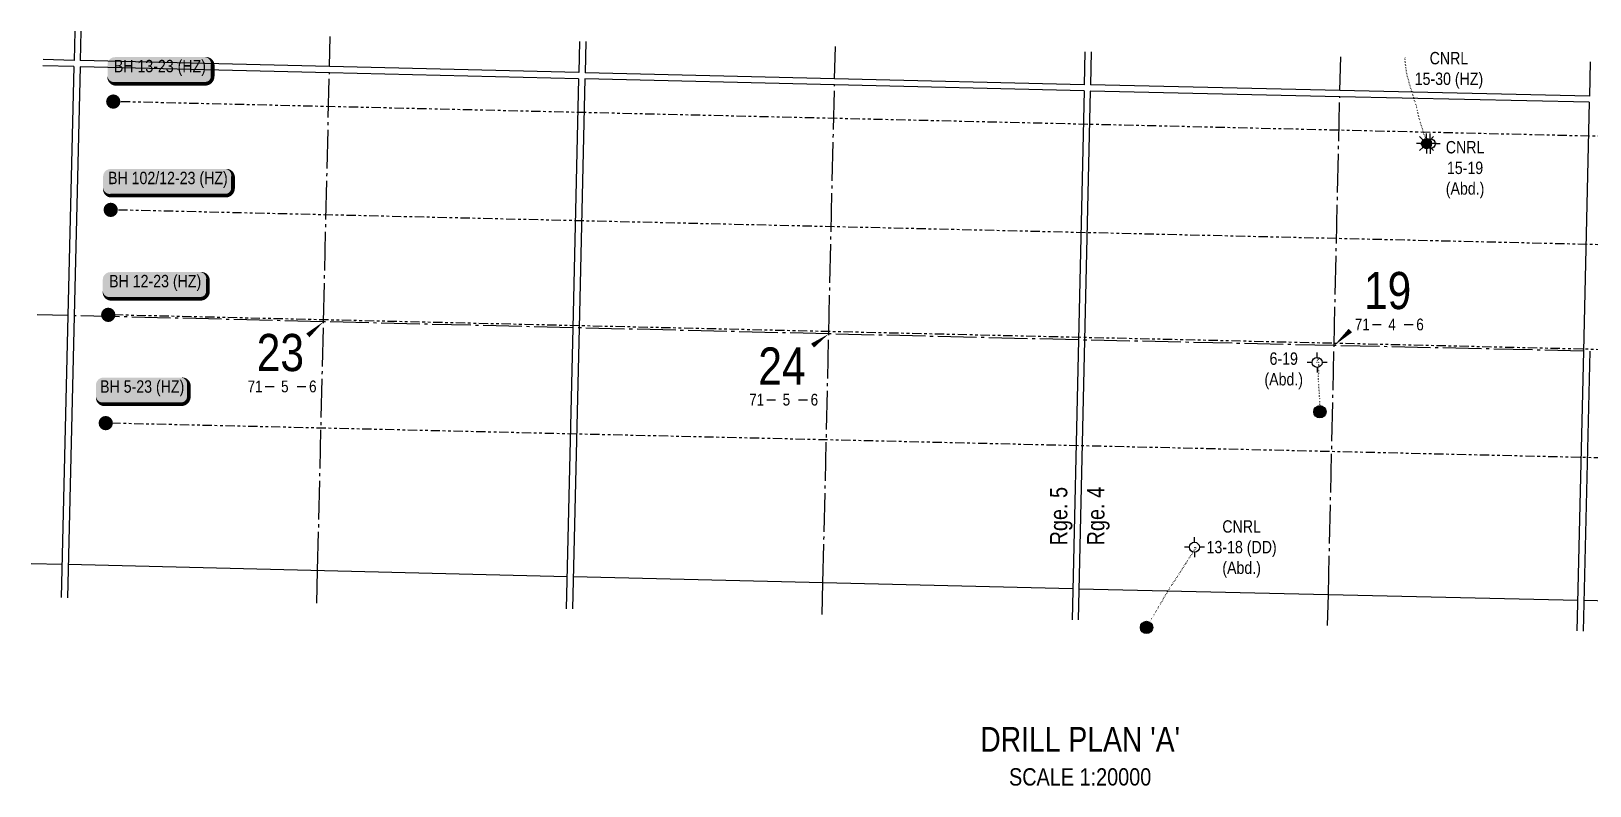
# Model space of a CAD drawing. Extents: x 391969 to 411203, y 6106388 to 6118279.
# Drawn here: x 391969 to 397008, y 6108099 to 6110536 of the extents above; entities that cross this region are included whole.
import ezdxf
from ezdxf.enums import TextEntityAlignment as Align

# ---------------------------------------------------------------- set-up
doc = ezdxf.new("R2010")
doc.units = 0
doc.header["$LTSCALE"] = 5
for name, pattern in [('foc-DOT', [1, 0.2, -0.8]), ('foc-DRILLPATH', [14.75, 6, -1.75, 1.75, -1.75, 1.75, -1.75]), ('foc-QUARTERLINE', [33, 25, -3, 2, -3])]:
    doc.linetypes.add(name, pattern=pattern)
for name, color, linetype in [('10', 1, 'Continuous'), ('9', 3, 'Continuous'), ('AS-DRILL', 8, 'foc-DOT'), ('AS-DRILL-T', 8, 'Continuous'), ('C-WS-S', 8, 'Continuous'), ('CG-NOTES', 7, 'Continuous'), ('D-TXT', 6, 'Continuous'), ('DETAIL-T', 7, 'Continuous'), ('F-WS-S', 8, 'Continuous'), ('L-MON', 1, 'Continuous'), ('L-SEC', 7, 'Continuous'), ('L-SECLBL', 7, 'Continuous'), ('L-SECQ', 8, 'foc-QUARTERLINE'), ('P-PDRILLPATH', 12, 'foc-DRILLPATH'), ('S-3', 3, 'Continuous'), ('S-4', 4, 'Continuous'), ('S-40', 40, 'Continuous')]:
    doc.layers.add(name, color=color, linetype=linetype)
doc.styles.add('80', font='ARIALN.TTF', dxfattribs={"height": 10})
doc.styles.add('80CG', font='ARIALN.TTF', dxfattribs={"height": 10})
doc.styles.add('80L', font='ARIALN.TTF', dxfattribs={"height": 10})
doc.styles.add('SIMPLEX', font='ARIALN.TTF')

# ---------------------------------------------------------------- blocks, each defined once
blk = doc.blocks.new('L-SECLBL')
at = {"layer": '9', "color": 7}
for p, q in [((-5.1, -27.8), (-12.3, -27.8)), ((20.7, -27.8), (13.5, -27.8))]:
    blk.add_line(p, q, dxfattribs=at)
at = {"layer": '10', "color": 2, "style": 'SIMPLEX'}
blk.add_attdef('SEC', text='', height=30, dxfattribs=at).set_placement((0, 0), align=Align.MIDDLE)
at = {"layer": '10', "color": 5, "style": '80L'}
blk.add_attdef('TWP', text='', height=9.5, dxfattribs=at).set_placement((-14.4, -27.4), align=Align.MIDDLE_RIGHT)
blk.add_attdef('RGE', text='', height=9.5, dxfattribs=at).set_placement((3.6, -27.4), align=Align.MIDDLE_CENTER)
blk.add_attdef('MER', text='', height=9.5, dxfattribs=at).set_placement((23.2, -27.4), align=Align.MIDDLE_LEFT)
blk = doc.blocks.new('BH-Existing')
at = {"layer": 'AS-DRILL-T'}
h = blk.add_hatch(color=256, dxfattribs=at)
h.dxf.hatch_style = 1
edge = h.paths.add_edge_path()
edge.add_arc((0, 0), 0.5, 0, 360)
blk.add_circle((0, 0), 0.5, dxfattribs=at)
blk = doc.blocks.new('*U503')
h = blk.add_hatch(color=255)
edge = h.paths.add_edge_path()
edge.add_line((-31.5, -11.5), (31.5, -11.5))
edge.add_arc((31.5, -5.5), 6, 270, 360)
edge.add_line((37.5, -5.5), (37.5, 4))
edge.add_arc((31.5, 4), 6, 0, 90)
edge.add_line((31.5, 10), (-31.5, 10))
edge.add_arc((-31.5, 4), 6, 90, 180)
edge.add_line((-37.5, 4), (-37.5, -5.5))
edge.add_arc((-31.5, -5.5), 6, 180, 270)
at = {"color": 14, "flags": 128}
blk.add_lwpolyline([(-31.5, -11.5, 3, 3, 0), (31.5, -11.5, 3, 3, 0.414214), (37.5, -5.5, 3, 3, 0), (37.5, 4, 3, 0, 0.414214), (31.5, 10, 0, 0, 0), (-31.5, 10, 0, 0, 0.414214), (-37.5, 4, 0, 0, 0), (-37.5, -5.5, 0, 3, 0.414214)], format="xyseb", close=True, dxfattribs=at)
blk.add_lwpolyline([(-34.3, -0.1, 0, 7.5, 0), (0, 0, 0, 0, 0)], format="xyseb", dxfattribs=at)
at = {"color": 14, "style": '80'}
blk.add_attdef('ENTER_TEXT_001', (-26.8, -4.9), '', height=10, dxfattribs=at)
blk = doc.blocks.new('*U504')
h = blk.add_hatch(color=255)
edge = h.paths.add_edge_path()
edge.add_line((-36.5, -11.5), (36.5, -11.5))
edge.add_arc((36.5, -5.5), 6, 270, 360)
edge.add_line((42.5, -5.5), (42.5, 4))
edge.add_arc((36.5, 4), 6, 0, 90)
edge.add_line((36.5, 10), (-36.5, 10))
edge.add_arc((-36.5, 4), 6, 90, 180)
edge.add_line((-42.5, 4), (-42.5, -5.5))
edge.add_arc((-36.5, -5.5), 6, 180, 270)
at = {"color": 14, "flags": 128}
blk.add_lwpolyline([(-36.5, -11.5, 3, 3, 0), (36.5, -11.5, 3, 3, 0.414214), (42.5, -5.5, 3, 3, 0), (42.5, 4, 3, 0, 0.414214), (36.5, 10, 0, 0, 0), (-36.5, 10, 0, 0, 0.414214), (-42.5, 4, 0, 0, 0), (-42.5, -5.5, 0, 3, 0.414214)], format="xyseb", close=True, dxfattribs=at)
blk.add_lwpolyline([(-34.3, -0.1, 0, 7.5, 0), (0, 0, 0, 0, 0)], format="xyseb", dxfattribs=at)
at = {"color": 14, "style": '80'}
blk.add_attdef('ENTER_TEXT_001', (-26.8, -4.9), '', height=10, dxfattribs=at)
blk = doc.blocks.new('*U505')
h = blk.add_hatch(color=255)
edge = h.paths.add_edge_path()
edge.add_line((-46.5, -11.5), (46.5, -11.5))
edge.add_arc((46.5, -5.5), 6, 270, 360)
edge.add_line((52.5, -5.5), (52.5, 4))
edge.add_arc((46.5, 4), 6, 0, 90)
edge.add_line((46.5, 10), (-46.5, 10))
edge.add_arc((-46.5, 4), 6, 90, 180)
edge.add_line((-52.5, 4), (-52.5, -5.5))
edge.add_arc((-46.5, -5.5), 6, 180, 270)
at = {"color": 14, "flags": 128}
blk.add_lwpolyline([(-46.5, -11.5, 3, 3, 0), (46.5, -11.5, 3, 3, 0.414214), (52.5, -5.5, 3, 3, 0), (52.5, 4, 3, 0, 0.414214), (46.5, 10, 0, 0, 0), (-46.5, 10, 0, 0, 0.414214), (-52.5, 4, 0, 0, 0), (-52.5, -5.5, 0, 3, 0.414214)], format="xyseb", close=True, dxfattribs=at)
blk.add_lwpolyline([(-34.3, -0.1, 0, 7.5, 0), (0, 0, 0, 0, 0)], format="xyseb", dxfattribs=at)
at = {"color": 14, "style": '80'}
blk.add_attdef('ENTER_TEXT_001', (-26.8, -4.9), '', height=10, dxfattribs=at)
blk = doc.blocks.new('GABD')
for p, q in [((-0.81, 0), (-1.62, 0)), ((0, 0.81), (0, 1.62)), ((1.62, 0), (0.81, 0)), ((0, -0.81), (0, -1.62))]:
    blk.add_line(p, q)
blk.add_circle((0, 0), 0.8)
blk = doc.blocks.new('GAS')
h = blk.add_hatch(color=255)
h.dxf.hatch_style = 1
edge = h.paths.add_edge_path()
edge.add_arc((0, 0), 0.9, 0, 360)
for p, q in [((-0.81, 0), (-1.62, 0)), ((-0.57, 0.57), (-1.14, 1.14)), ((0, 0.81), (0, 1.62)), ((0.57, 0.57), (1.14, 1.14)), ((1.62, 0), (0.81, 0)), ((-0.57, -0.57), (-1.14, -1.14)), ((0, -0.81), (0, -1.62)), ((1.14, -1.14), (0.57, -0.57))]:
    blk.add_line(p, q)
blk.add_circle((0, 0), 0.8)
blk = doc.blocks.new('plbh')
at = {"layer": 'L-MON'}
h = blk.add_hatch(color=255, dxfattribs=at)
h.dxf.hatch_style = 1
edge = h.paths.add_edge_path()
edge.add_arc((0, 0), 1.16, 0, 360)
h = blk.add_hatch(color=256, dxfattribs=at)
h.dxf.hatch_style = 1
h.paths.add_polyline_path([(-0.96, 0, 1), (0.96, 0, 1)])
h.paths.add_polyline_path([(0.91, 0, -1), (-0.91, 0, -1)], flags=16)
h.paths.add_polyline_path([(0.45, 0, -1), (-0.45, 0, -1)], flags=0)
h = blk.add_hatch(color=256, dxfattribs=at)
h.dxf.hatch_style = 1
h.paths.add_polyline_path([(-0.45, 0, 1), (0.45, 0, 1)])
h.paths.add_polyline_path([(0.4, 0, -1), (-0.4, 0, -1)], flags=16)
at = {"layer": 'L-MON', "color": 240}
for radius in [0.96, 0.91, 0.45, 0.4]:
    blk.add_circle((0, 0), radius, dxfattribs=at)

msp = doc.modelspace()

# ---------------------------------------------------------------- linework, layer by layer
at = {"layer": 'AS-DRILL', "flags": 128}
for points in [[(396479.965, 6110173.401), (396480.359, 6110172.671), (396480.455, 6110172.509), (396480.566, 6110172.107), (396480.661, 6110171.884), (396480.899, 6110171.819), (396481.163, 6110171.993), (396481.136, 6110172.534), (396481.026, 6110173.396), (396480.742, 6110174.093), (396480.351, 6110174.492), (396479.957, 6110174.791), (396479.525, 6110175.121), (396479.265, 6110175.557), (396479.332, 6110175.866), (396479.549, 6110176.191), (396479.769, 6110176.616), (396480.106, 6110176.928), (396480.715, 6110177.325), (396481.395, 6110177.729), (396482.305, 6110178.138), (396482.91, 6110178.355), (396482.82, 6110178.357), (396482.762, 6110178.458), (396482.499, 6110178.344), (396482.184, 6110178.121), (396481.954, 6110178.136), (396481.938, 6110178.297), (396482.199, 6110178.331), (396482.347, 6110178.267), (396482.504, 6110178.124), (396482.772, 6110178.028), (396482.802, 6110178.037), (396482.823, 6110178.067), (396482.823, 6110178.077), (396482.817, 6110178.227), (396482.744, 6110178.528), (396482.574, 6110178.983), (396482.297, 6110179.549), (396481.98, 6110180.126), (396481.605, 6110180.775), (396481.125, 6110181.666), (396480.532, 6110182.85), (396479.845, 6110184.306), (396479.044, 6110186.025), (396478.12, 6110188.017), (396477.14, 6110190.25), (396476.167, 6110192.713), (396475.139, 6110195.437), (396473.939, 6110198.535), (396472.58, 6110202.077), (396471.17, 6110206.021), (396469.718, 6110210.335), (396468.245, 6110214.99), (396466.698, 6110219.957), (396465.098, 6110225.205), (396463.395, 6110230.805), (396461.651, 6110236.747), (396459.785, 6110243.071), (396457.787, 6110249.729), (396455.865, 6110256.654), (396454.069, 6110263.827), (396452.329, 6110271.259), (396450.594, 6110278.921), (396448.732, 6110286.706), (396446.73, 6110294.533), (396444.57, 6110302.415), (396442.151, 6110310.332), (396439.545, 6110318.424), (396436.925, 6110326.726), (396434.357, 6110335.137), (396431.589, 6110344.013), (396428.981, 6110352.435), (396426.436, 6110360.946), (396423.952, 6110369.565), (396421.55, 6110378.242), (396419.3, 6110387.006), (396417.265, 6110395.945), (396415.453, 6110405.049), (396413.894, 6110414.287), (396412.637, 6110423.638), (396411.632, 6110433.023), (396411.454, 6110434.838), (396410.158, 6110450.772), (396410.129, 6110451.26)], [(396126.176, 6109466.473), (396123.585, 6109467.353), (396122.936, 6109468.248), (396123.667, 6109469.161), (396124.757, 6109470.446), (396126.114, 6109472.036), (396127.867, 6109475.196), (396128.907, 6109478.243), (396128.965, 6109478.592), (396129.002, 6109478.901), (396129.058, 6109479.14), (396129.15, 6109479.248), (396129.248, 6109479.166), (396129.342, 6109478.893), (396129.412, 6109478.452), (396129.459, 6109477.88), (396129.492, 6109477.139), (396129.522, 6109476.289), (396129.57, 6109475.317), (396129.656, 6109474.265), (396129.749, 6109473.092), (396129.849, 6109471.77), (396129.945, 6109470.307), (396130.009, 6109468.745), (396130.059, 6109467.014), (396130.138, 6109465.231), (396130.195, 6109463.36), (396130.219, 6109461.338), (396130.213, 6109459.338), (396130.195, 6109457.238), (396130.144, 6109455.018), (396130.071, 6109452.72), (396130.014, 6109450.23), (396130.014, 6109447.61), (396130.02, 6109444.839), (396130.044, 6109441.977), (396130.089, 6109439.116), (396130.113, 6109436.264), (396130.133, 6109433.213), (396130.092, 6109430.103), (396130.019, 6109426.934), (396129.975, 6109423.744), (396129.984, 6109420.623), (396129.965, 6109417.623), (396129.927, 6109414.683), (396129.912, 6109411.863), (396129.956, 6109408.981), (396130.019, 6109406.048), (396130.121, 6109403.085), (396130.203, 6109400.133), (396130.285, 6109397.16), (396130.385, 6109394.107), (396130.533, 6109390.963), (396130.757, 6109387.657), (396131.04, 6109384.319), (396131.393, 6109380.98), (396131.776, 6109377.611), (396132.05, 6109374.293), (396132.266, 6109371.078), (396132.463, 6109367.882), (396132.65, 6109364.717), (396132.834, 6109361.392), (396133.03, 6109358.167), (396133.264, 6109354.87), (396133.491, 6109351.704), (396133.67, 6109348.589), (396133.731, 6109345.567), (396133.723, 6109342.627), (396133.707, 6109339.736), (396133.693, 6109336.976), (396134.999, 6109307.178)], [(395729.557, 6108869.545), (395730.702, 6108867.598), (395730.904, 6108867.244), (395731.632, 6108866.697), (395732.295, 6108867.272), (395732.845, 6108868.129), (395733.834, 6108868.917), (395734.554, 6108869.79), (395734.453, 6108869.323), (395734.408, 6108869.083), (395734.374, 6108868.934), (395734.361, 6108868.804), (395734.323, 6108868.435), (395734.241, 6108867.957), (395734.068, 6108867.361), (395733.75, 6108866.608), (395733.25, 6108865.729), (395732.566, 6108864.725), (395731.865, 6108863.781), (395730.947, 6108862.591), (395730.021, 6108861.462), (395729.023, 6108860.275), (395727.974, 6108859.019), (395726.901, 6108857.623), (395725.784, 6108856.029), (395724.624, 6108854.295), (395723.512, 6108852.49), (395722.428, 6108850.585), (395721.242, 6108848.592), (395719.893, 6108846.522), (395718.444, 6108844.405), (395716.923, 6108842.189), (395715.359, 6108839.855), (395713.772, 6108837.401), (395712.132, 6108834.818), (395710.438, 6108832.096), (395708.703, 6108829.285), (395706.897, 6108826.456), (395705.04, 6108823.558), (395703.15, 6108820.521), (395701.197, 6108817.385), (395699.213, 6108814.2), (395697.177, 6108810.926), (395695.058, 6108807.514), (395692.846, 6108803.984), (395690.553, 6108800.416), (395688.2, 6108796.84), (395685.804, 6108793.174), (395683.387, 6108789.409), (395681.02, 6108785.662), (395678.715, 6108782.024), (395676.298, 6108778.249), (395673.995, 6108774.681), (395671.599, 6108770.995), (395669.112, 6108767.222), (395666.45, 6108763.272), (395663.718, 6108759.304), (395660.942, 6108755.197), (395658.196, 6108751.049), (395655.418, 6108746.822), (395652.659, 6108742.565), (395649.941, 6108738.346), (395647.294, 6108734.166), (395644.707, 6108729.985), (395642.138, 6108725.733), (395639.589, 6108721.46), (395637.028, 6108717.098), (395634.405, 6108712.667), (395631.022, 6108706.934), (395629.24, 6108703.854), (395626.687, 6108699.392), (395624.194, 6108694.958), (395621.782, 6108690.563), (395619.432, 6108686.256), (395617.075, 6108682.089), (395614.712, 6108678.072), (395612.422, 6108674.184), (395610.151, 6108670.285), (395607.85, 6108666.367), (395605.58, 6108662.499), (395602.125, 6108656.657), (395597.691, 6108649.177), (395585.972, 6108629.425)]]:
    msp.add_lwpolyline(points, dxfattribs=at)
at = {"layer": 'L-SEC'}
for p, q in [((392109.412, 6110536.438), (392107.183, 6110442.236)), ((392129.518, 6110536.031), (392127.286, 6110441.748)), ((393741.523, 6110503.39), (393739.168, 6110402.659)), ((393761.629, 6110502.983), (393759.272, 6110402.177)), ((392106.707, 6110422.132), (392006.773, 6110424.555)), ((392107.183, 6110442.236), (392007.249, 6110444.659)), ((392106.707, 6110422.132), (392087.673, 6109617.986)), ((392126.81, 6110421.644), (392107.777, 6109617.51)), ((392932.754, 6110402.1), (392126.81, 6110421.644)), ((392933.242, 6110422.203), (392127.286, 6110441.748)), ((393739.186, 6110402.658), (392933.242, 6110422.203)), ((395375.605, 6110470.302), (395373.17, 6110363.51)), ((395395.71, 6110469.895), (395393.275, 6110363.06)), ((393738.698, 6110382.555), (392932.754, 6110402.1)), ((393738.698, 6110382.555), (393719.899, 6109578.403)), ((393739.183, 6110402.659), (393739.18, 6110402.659)), ((393758.802, 6110382.073), (393740.003, 6109577.933)), ((394565.757, 6110362.739), (393758.802, 6110382.073)), ((394566.239, 6110382.843), (393759.272, 6110402.177)), ((395373.193, 6110363.509), (394566.239, 6110382.843)), ((395372.712, 6110343.405), (394565.757, 6110362.739)), ((395372.712, 6110343.405), (395354.38, 6109539.235)), ((395373.177, 6110363.509), (395373.161, 6110363.51)), ((395392.816, 6110342.956), (395374.484, 6109538.777)), ((396199.403, 6110324.937), (395392.816, 6110342.956)), ((396199.853, 6110345.041), (395393.275, 6110363.06)), ((397005.99, 6110306.917), (396199.403, 6110324.937)), ((397006.44, 6110327.022), (396199.853, 6110345.041)), ((397005.99, 6110306.917), (396987.668, 6109503.154)), ((392087.673, 6109617.986), (392066.109, 6108706.93)), ((392107.777, 6109617.51), (392086.214, 6108706.487)), ((393719.899, 6109578.403), (393698.685, 6108670.947)), ((393740.003, 6109577.933), (393718.79, 6108670.504)), ((395354.38, 6109539.235), (395333.765, 6108634.909)), ((395374.484, 6109538.777), (395353.869, 6108634.466)), ((396987.668, 6109503.154), (396966.287, 6108598.927)), ((397007.772, 6109502.678), (396986.392, 6108598.484)), ((392068.64, 6108813.84), (391968.706, 6108816.263)), ((393701.1, 6108774.252), (392088.743, 6108813.352)), ((395336.048, 6108735.065), (393721.204, 6108773.77)), ((395356.152, 6108734.62), (396968.652, 6108698.939)), ((396988.757, 6108698.495), (397795.962, 6108680.682))]:
    msp.add_line(p, q, dxfattribs=at)
at = {"layer": 'L-SEC', "flags": 128}
for points in [[(397008.963, 6110437.317), (397006.449, 6110327.021)], [(397006.449, 6110327.021), (397006.44, 6110327.022)]]:
    msp.add_lwpolyline(points, dxfattribs=at)
at = {"layer": 'L-SECLBL', "flags": 128}
for points in [[(392913.838, 6109597.951, 0, 15.994, 0), (392863.208, 6109553.814, 0, 0, 0)], [(394547.191, 6109558.578, 0, 15.994, 0), (394494.822, 6109520.784, 0, 0, 0)], [(396180.906, 6109520.976, 0, 15.994, 0), (396233.586, 6109569.378, 0, 0, 0)]]:
    msp.add_lwpolyline(points, format="xyseb", dxfattribs=at)
at = {"layer": 'L-SECQ'}
for p, q in [((392933.227, 6110422.204), (392935.521, 6110519.71)), ((394566.221, 6110382.843), (394568.617, 6110486.642)), ((396199.866, 6110345.041), (396202.363, 6110453.561)), ((392913.838, 6109597.951), (392932.754, 6110402.1)), ((394547.191, 6109558.578), (394565.757, 6110362.739)), ((396180.906, 6109520.976), (396199.403, 6110324.937)), ((392087.673, 6109617.986), (391987.74, 6109620.409)), ((392913.838, 6109597.951), (392107.777, 6109617.498)), ((392894.922, 6108793.802), (392913.838, 6109597.951)), ((393719.899, 6109578.403), (392913.838, 6109597.951)), ((394547.191, 6109558.578), (393719.899, 6109578.403)), ((394528.626, 6108754.417), (394547.191, 6109558.578)), ((395354.38, 6109539.235), (394547.191, 6109558.578)), ((396180.906, 6109520.976), (395354.38, 6109539.235)), ((396162.402, 6108716.779), (396180.906, 6109520.976)), ((396987.668, 6109503.154), (396180.906, 6109520.976)), ((392892.45, 6108688.717), (392894.922, 6108793.802)), ((394526.278, 6108652.706), (394528.626, 6108754.417)), ((396160.1, 6108616.696), (396162.402, 6108716.779))]:
    msp.add_line(p, q, dxfattribs=at)
at = {"layer": 'P-PDRILLPATH'}
for points in [[(397986.319, 6109611.362), (397523.277, 6110185.375), (392234.135, 6110309.051)], [(397986.153, 6109603.867), (397515.304, 6109835.596), (392225.856, 6109959.279)], [(398045.288, 6109565.064), (397722.085, 6109492.207), (392217.829, 6109620.157)], [(398045.122, 6109557.569), (397714.052, 6109142.43), (392209.754, 6109270.381)]]:
    msp.add_lwpolyline(points, dxfattribs=at)
at = {"layer": 'S-3', "color": 3}
msp.add_circle((392225.856, 6109959.279), 10, dxfattribs=at)
at = {"layer": 'S-4', "color": 3}
msp.add_circle((392217.829, 6109620.157), 10, dxfattribs=at)
at = {"layer": 'S-40', "color": 3}
msp.add_circle((392234.135, 6110309.051), 10, dxfattribs=at)

# ---------------------------------------------------------------- block references
at = {"layer": 'AS-DRILL-T', "xscale": 39.98504879999996, "yscale": 39.98504879999996, "zscale": 39.98504879999996}
for p in [(396134.98, 6109307.173), (395574.734, 6108610.501)]:
    msp.add_blockref('BH-Existing', p, dxfattribs=at)
at = {"layer": 'C-WS-S', "xscale": 19.99252439999998, "yscale": 19.99252439999998, "zscale": 19.99252439999998}
msp.add_blockref('GAS', (396479.965, 6110173.401), dxfattribs=at)
at = {"layer": 'CG-NOTES'}
ref = msp.add_blockref('*U504', (392385.479, 6110412.599), dxfattribs=dict(at, xscale=3.998504879999996, yscale=3.998504879999996, zscale=3.998504879999996))
ref.add_attrib('ENTER_TEXT_001', 'BH 13-23 (HZ)', (392235.985, 6110403.68), dxfattribs={"layer": '0', "color": 14, "height": 39.98505, "style": '80'})
ref = msp.add_blockref('*U505', (392411.259, 6110051.217), dxfattribs=dict(at, xscale=3.998504879999996, yscale=3.998504879999996, zscale=3.998504879999996))
ref.add_attrib('ENTER_TEXT_001', 'BH 102/12-23 (HZ)', (392217.184, 6110042.299), dxfattribs={"layer": '0', "color": 14, "height": 39.98505, "style": '80'})
ref = msp.add_blockref('*U504', (392370.244, 6109718.087), dxfattribs=dict(at, xscale=3.998504879999996, yscale=3.998504879999996, zscale=3.998504879999996))
ref.add_attrib('ENTER_TEXT_001', 'BH 12-23 (HZ)', (392220.75, 6109709.168), dxfattribs={"layer": '0', "color": 14, "height": 39.98505, "style": '80'})
ref = msp.add_blockref('*U503', (392328.277, 6109377.561), dxfattribs=dict(at, xscale=3.998504879999996, yscale=3.998504879999996, zscale=3.998504879999996))
ref.add_attrib('ENTER_TEXT_001', 'BH 5-23 (HZ)', (392191.52, 6109368.642), dxfattribs={"layer": '0', "color": 14, "height": 39.98505, "style": '80'})
at = {"layer": 'F-WS-S', "xscale": 19.99252439999998, "yscale": 19.99252439999998, "zscale": 19.99252439999998}
for p in [(396492.003, 6110173.125), (396126.176, 6109466.473), (395729.557, 6108869.545)]:
    msp.add_blockref('GABD', p, dxfattribs=at)
at = {"layer": 'L-MON', "xscale": 19.99252439999998, "yscale": 19.99252439999998, "zscale": 19.99252439999998}
for p in [(392234.135, 6110309.051), (392225.856, 6109959.279), (392217.829, 6109620.157), (392209.754, 6109270.381)]:
    msp.add_blockref('plbh', p, dxfattribs=at)
at = {"layer": 'L-SECLBL', "xscale": 3.998504879999996, "yscale": 3.998504879999996, "zscale": 3.998504879999996}
for p, values in [((396353.952, 6109698.709), {'SEC': '19', 'TWP': '71', 'RGE': '4', 'MER': '6'}), ((392774.349, 6109498.544), {'SEC': '23', 'TWP': '71', 'RGE': '5', 'MER': '6'}), ((394395.927, 6109455.718), {'SEC': '24', 'TWP': '71', 'RGE': '5', 'MER': '6'})]:
    msp.add_blockref('L-SECLBL', p, dxfattribs=at).add_auto_attribs(values)

# ---------------------------------------------------------------- texts
at = {"layer": 'C-WS-S', "char_height": 39.985, "attachment_point": 5, "style": '80CG'}
for s, insert, width in [('\\A1;CNRL\\P15-30 (HZ)', (396552.31, 6110410.065), 219.0357), ('\\A1;CNRL\\P15-19\\P(Abd.)', (396604.466, 6110089.057), 123.32796), ('\\A1;6-19\\P(Abd.)', (396018.19, 6109439.418), 30.58652), ('\\A1;CNRL\\P13-18 (DD)\\P(Abd.)', (395882.066, 6108863.907), 224.10883)]:
    msp.add_mtext(s, dxfattribs=dict(at, insert=insert, width=width))
at = {"layer": 'D-TXT', "color": 3, "char_height": 55.9791, "attachment_point": 1, "rotation": 90, "style": '80L'}
for s, width, insert in [('Rge. 5', 186.82575, (395262.518, 6108875.344)), ('Rge. 4', 186.32935, (395382.546, 6108875.455))]:
    msp.add_mtext_dynamic_manual_height_columns(s, width=width, gutter_width=47.482, heights=[0], dxfattribs=dict(at, insert=insert))
at = {"layer": 'DETAIL-T', "color": 3, "insert": (395359.967, 6108193.872), "char_height": 79.9701, "width": 895.0974, "attachment_point": 5, "style": '80CG'}
msp.add_mtext("DRILL PLAN 'A'\\P{\\H0.7x;SCALE 1:20000}", dxfattribs=at)

doc.saveas('drawing.dxf')
